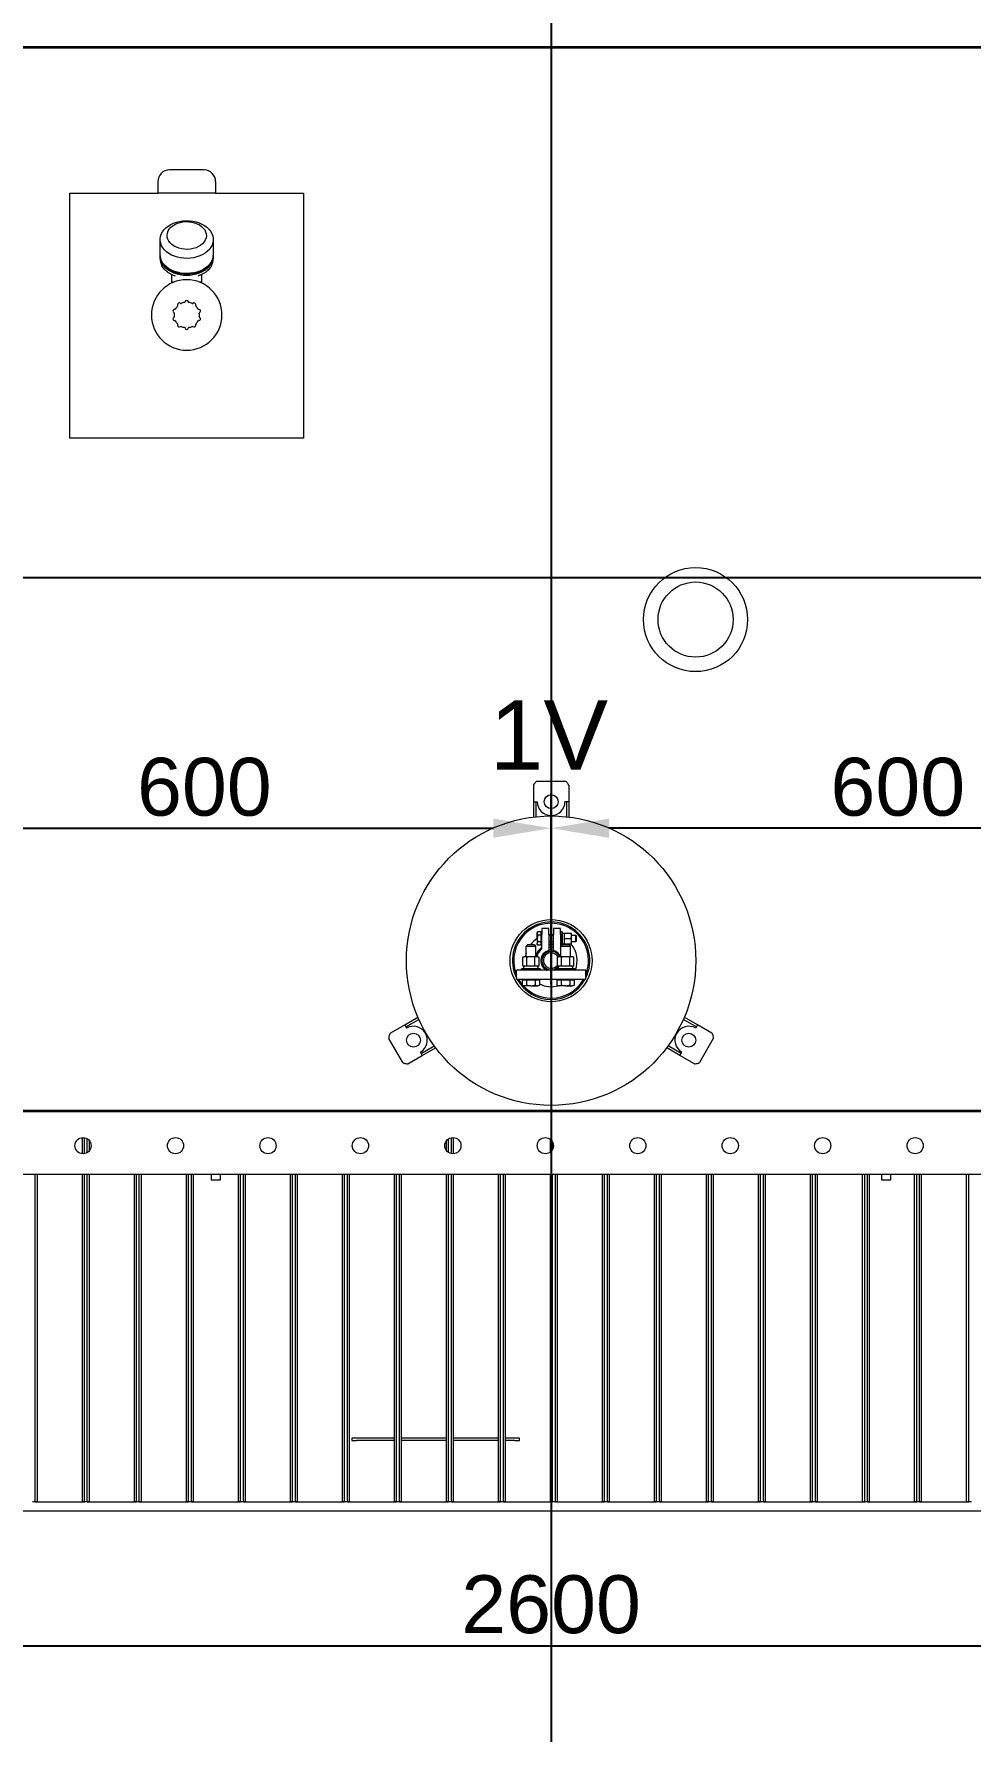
# Model space of a CAD drawing. Header units: millimetres. Extents: x 30710 to 48779, y -19256 to -8564.
# Drawn here: x 36023 to 36833, y -14908 to -13440 of the extents above; entities that cross this region are included whole.
import ezdxf
from ezdxf.enums import TextEntityAlignment as Align

# ---------------------------------------------------------------- set-up
doc = ezdxf.new("R2010")
doc.units = ezdxf.units.MM
doc.header["$LTSCALE"] = 10
doc.header["$PDSIZE"] = -5
doc.linetypes.add('ACAD_ISO04W100', pattern=[30, 24, -3, 0, -3])
doc.layers.get('0').update_dxf_attribs({"color": 1, "linetype": 'ACAD_ISO04W100', "lineweight": 25})
doc.layers.get('Defpoints').update_dxf_attribs({"lineweight": 25})
for name, color, linetype, lineweight in [('2', 3, 'Continuous', 25), ('粗实线', 4, 'Continuous', 18), ('细实线', 3, 'Continuous', 35)]:
    doc.layers.add(name, color=color, linetype=linetype, lineweight=lineweight)
doc.styles.get("Standard").update_dxf_attribs({"font": ''})
doc.styles.get('Standard').set_extended_font_data('arial')
doc.dimstyles.new('2', dxfattribs={"dimscale": 20, "dimtxt": 2.5, "dimasz": 2.5, "dimexe": 1.5, "dimexo": 0, "dimgap": 0.5, "dimtad": 1, "dimtoh": 1, "dimtxsty": 'Standard', "dimcen": -2.5, "dimdle": 5, "dimclrd": 3, "dimclre": 3, "dimclrt": 3, "dimazin": 2, "dimtfac": 1, "dimtmove": 0, "dimatfit": 2, "dimfxl": 0, "dimtolj": 1, "dimarcsym": 0})

# ---------------------------------------------------------------- blocks, each defined once
blk = doc.blocks.new('*X19')
at = {"layer": '2'}
for points in [[(35920.2, -14118.7), (35920.2, -14135.3), (35870.2, -14127)], [(36420.2, -14118.7), (36420.2, -14135.3), (36470.2, -14127)]]:
    blk.add_hatch(color=3, dxfattribs=at).paths.add_polyline_path(points, flags=0)
at = {"layer": '2', "color": 3, "lineweight": -2}
for p, q in [((35870.2, -14261.8), (35870.2, -14097)), ((36470.2, -14261.8), (36470.2, -14097)), ((35920.2, -14127), (36420.2, -14127))]:
    blk.add_line(p, q, dxfattribs=at)
at = {"layer": '2', "color": 3, "insert": (36170.2, -14091.5), "char_height": 50, "width": 221.037, "attachment_point": 5}
blk.add_mtext('600', dxfattribs=at)
blk = doc.blocks.new('*X20')
at = {"layer": '2'}
for points in [[(36520.2, -14118.7), (36520.2, -14135.3), (36470.2, -14127)], [(37020.2, -14118.7), (37020.2, -14135.3), (37070.2, -14127)]]:
    blk.add_hatch(color=3, dxfattribs=at).paths.add_polyline_path(points, flags=0)
at = {"layer": '2', "color": 3, "lineweight": -2}
for p, q in [((36470.2, -14261.8), (36470.2, -14097)), ((37070.2, -14261.8), (37070.2, -14097)), ((37020.2, -14127), (36520.2, -14127))]:
    blk.add_line(p, q, dxfattribs=at)
at = {"layer": '2', "color": 3, "insert": (36770.2, -14091.5), "char_height": 50, "width": 221.037, "attachment_point": 5}
blk.add_mtext('600', dxfattribs=at)
blk = doc.blocks.new('*X22')
at = {"layer": '2', "linetype": 'Continuous'}
for points in [[(35174.2, -14834), (35224.2, -14825.7), (35224.2, -14842.4)], [(37766.2, -14834), (37716.2, -14825.7), (37716.2, -14842.4)]]:
    blk.add_hatch(color=3, dxfattribs=at).paths.add_polyline_path(points, flags=0)
at = {"layer": '2', "color": 3, "linetype": 'Continuous'}
for p, q in [((35174.2, -14297.7), (35174.2, -14864)), ((37766.2, -14313.6), (37766.2, -14864)), ((35174.2, -14834), (37766.2, -14834))]:
    blk.add_line(p, q, dxfattribs=at)
at = {"layer": '2', "color": 3, "insert": (36470.2, -14798.5), "char_height": 50, "width": 299.924, "attachment_point": 5}
blk.add_mtext('2600', dxfattribs=at)

msp = doc.modelspace()

# ---------------------------------------------------------------- linework, layer by layer
for p, q in [((36470.22, -13157.96), (36470.22, -14665.16)), ((35099.22, -13910.16), (37841.22, -13910.16))]:
    msp.add_line(p, q)
at = {"layer": 'Defpoints'}
for p, q in [((36470.22, -8564.163), (36470.22, -19256.163)), ((30710.22, -13910.16), (45830.22, -13910.16))]:
    msp.add_line(p, q, dxfattribs=at)
at = {"layer": '粗实线'}
for p, q in [((36169.924, -13557.712), (36139.924, -13557.712)), ((36129.924, -13567.712), (36129.924, -13577.712)), ((36179.924, -13567.712), (36179.924, -13577.712)), ((36053.924, -13577.712), (36129.924, -13577.712)), ((36053.924, -13789.712), (36053.924, -13577.712)), ((36179.924, -13577.712), (36129.924, -13577.712)), ((36179.924, -13577.712), (36255.924, -13577.712)), ((36255.924, -13577.712), (36255.924, -13789.712)), ((36131.924, -13630.996), (36131.924, -13617.914)), ((36177.924, -13617.914), (36177.924, -13630.996)), ((36131.924, -13634.479), (36131.924, -13632.41)), ((36177.924, -13632.41), (36177.924, -13634.479)), ((36141.924, -13654.607), (36141.924, -13648.145)), ((36145.112, -13649.431), (36144.302, -13649.166)), ((36165.836, -13649.033), (36164.724, -13649.446)), ((36167.924, -13654.607), (36167.924, -13648.115)), ((36142.424, -13655.107), (36141.924, -13654.607)), ((36144.061, -13654.607), (36141.924, -13654.607)), ((36142.424, -13655.107), (36142.831, -13655.107)), ((36167.924, -13654.607), (36165.787, -13654.607)), ((36167.017, -13655.107), (36167.424, -13655.107)), ((36167.424, -13655.107), (36167.924, -13654.607)), ((36255.924, -13789.712), (36053.924, -13789.712)), ((36455.02, -14089.633), (36455.02, -14104.06)), ((36458.22, -14086.433), (36482.22, -14086.433)), ((36485.42, -14089.633), (36485.42, -14104.06)), ((36455.02, -14104.06), (36458.22, -14104.06)), ((36455.02, -14104.06), (36455.02, -14117.318)), ((36457.02, -14104.06), (36457.02, -14117.09)), ((36485.42, -14104.06), (36482.22, -14104.06)), ((36483.42, -14104.06), (36483.42, -14117.09)), ((36485.42, -14104.06), (36485.42, -14117.318)), ((36458.22, -14217.363), (36458.666, -14216.589)), ((36458.666, -14216.589), (36458.22, -14218.032)), ((36458.22, -14218.032), (36458.22, -14217.363)), ((36458.22, -14222.363), (36458.22, -14218.032)), ((36458.22, -14222.363), (36458.22, -14226.693)), ((36461.72, -14216.589), (36458.666, -14216.589)), ((36461.72, -14219.476), (36458.666, -14219.476)), ((36461.72, -14218.032), (36461.72, -14216.589)), ((36461.72, -14217.363), (36462.22, -14217.363)), ((36461.72, -14219.476), (36461.72, -14218.032)), ((36461.72, -14222.363), (36461.72, -14219.476)), ((36461.72, -14225.249), (36461.72, -14222.363)), ((36468.22, -14213.863), (36462.22, -14213.863)), ((36462.22, -14213.863), (36462.22, -14218.863)), ((36462.22, -14231.313), (36462.22, -14218.863)), ((36468.22, -14218.863), (36468.22, -14213.863)), ((36468.22, -14218.863), (36468.22, -14232.785)), ((36470.22, -14219.06), (36468.22, -14219.149)), ((36468.22, -14219.363), (36472.22, -14219.363)), ((36472.22, -14219.149), (36470.22, -14219.06)), ((36478.22, -14213.863), (36472.22, -14213.863)), ((36472.22, -14213.863), (36472.22, -14218.863)), ((36472.22, -14232.785), (36472.22, -14218.863)), ((36478.22, -14218.863), (36478.22, -14213.863)), ((36478.22, -14216.363), (36479.42, -14216.363)), ((36478.22, -14218.863), (36478.22, -14231.313)), ((36479.42, -14216.363), (36479.82, -14216.763)), ((36479.42, -14216.363), (36479.42, -14228.219)), ((36479.82, -14216.763), (36479.82, -14227.919)), ((36479.82, -14217.722), (36481.42, -14217.722)), ((36481.615, -14217.647), (36481.42, -14220.005)), ((36481.42, -14217.647), (36481.615, -14217.647)), ((36481.42, -14217.647), (36481.42, -14220.005)), ((36481.42, -14220.005), (36481.615, -14222.363)), ((36481.42, -14220.005), (36481.42, -14224.72)), ((36481.615, -14222.363), (36481.42, -14224.72)), ((36481.615, -14217.647), (36487.624, -14217.647)), ((36481.615, -14222.363), (36487.624, -14222.363)), ((36487.82, -14220.005), (36487.624, -14217.647)), ((36487.624, -14217.647), (36487.82, -14217.647)), ((36487.624, -14222.363), (36487.82, -14220.005)), ((36487.82, -14224.72), (36487.624, -14222.363)), ((36487.82, -14220.005), (36487.82, -14217.647)), ((36487.82, -14219.363), (36491.42, -14219.363)), ((36487.82, -14224.72), (36487.82, -14220.005)), ((36491.42, -14219.363), (36492.22, -14220.163)), ((36491.42, -14219.363), (36491.42, -14222.363)), ((36491.42, -14222.363), (36491.42, -14225.363)), ((36492.22, -14222.363), (36492.22, -14220.163)), ((36492.22, -14224.563), (36492.22, -14222.363)), ((36448.72, -14228.919), (36449.72, -14227.919)), ((36448.72, -14238.319), (36448.72, -14228.919)), ((36448.72, -14228.919), (36452.72, -14228.919)), ((36452.72, -14227.919), (36449.72, -14227.919)), ((36455.72, -14227.919), (36452.72, -14227.919)), ((36452.72, -14228.919), (36456.72, -14228.919)), ((36455.72, -14227.919), (36456.72, -14228.919)), ((36456.72, -14228.919), (36456.72, -14238.319)), ((36458.666, -14225.249), (36458.22, -14226.693)), ((36458.22, -14227.363), (36458.22, -14226.693)), ((36458.666, -14228.136), (36458.22, -14227.363)), ((36461.72, -14225.249), (36458.666, -14225.249)), ((36461.72, -14228.136), (36458.666, -14228.136)), ((36461.72, -14226.693), (36461.72, -14225.249)), ((36461.72, -14228.136), (36461.72, -14226.693)), ((36462.22, -14227.363), (36461.72, -14227.363)), ((36472.22, -14225.363), (36468.22, -14225.363)), ((36470.22, -14227.56), (36468.22, -14227.703)), ((36470.22, -14227.935), (36468.22, -14228.082)), ((36468.22, -14229.977), (36472.22, -14229.977)), ((36472.22, -14227.703), (36470.22, -14227.56)), ((36472.22, -14228.082), (36470.22, -14227.935)), ((36479.276, -14228.363), (36478.22, -14228.363)), ((36478.22, -14231.313), (36478.72, -14231.724)), ((36478.72, -14228.919), (36479.72, -14227.919)), ((36478.72, -14238.319), (36478.72, -14228.919)), ((36478.72, -14228.919), (36482.72, -14228.919)), ((36482.72, -14227.919), (36479.72, -14227.919)), ((36479.82, -14226.986), (36481.42, -14226.986)), ((36481.42, -14224.72), (36481.615, -14227.078)), ((36481.42, -14224.72), (36481.42, -14227.078)), ((36481.615, -14227.078), (36481.42, -14227.078)), ((36481.615, -14227.078), (36487.624, -14227.078)), ((36485.72, -14227.919), (36482.72, -14227.919)), ((36482.72, -14228.919), (36486.72, -14228.919)), ((36485.72, -14227.919), (36486.72, -14228.919)), ((36486.72, -14228.919), (36486.72, -14238.319)), ((36487.624, -14227.078), (36487.82, -14224.72)), ((36487.82, -14227.078), (36487.624, -14227.078)), ((36487.82, -14227.078), (36487.82, -14224.72)), ((36491.42, -14225.363), (36487.82, -14225.363)), ((36492.22, -14224.563), (36491.42, -14225.363)), ((36500.22, -14249.919), (36440.22, -14249.919)), ((36440.22, -14257.919), (36440.22, -14249.919)), ((36444.72, -14248.719), (36445.12, -14248.319)), ((36444.72, -14249.919), (36444.72, -14248.719)), ((36444.72, -14248.719), (36460.72, -14248.719)), ((36445.12, -14248.319), (36460.32, -14248.319)), ((36445.62, -14238.574), (36446.571, -14238.319)), ((36447.395, -14238.319), (36445.62, -14238.574)), ((36445.62, -14245.964), (36445.62, -14238.574)), ((36446.571, -14246.219), (36445.62, -14245.964)), ((36445.62, -14245.964), (36447.395, -14246.219)), ((36447.395, -14238.319), (36446.571, -14238.319)), ((36447.395, -14246.219), (36446.571, -14246.219)), ((36446.581, -14248.319), (36446.581, -14246.219)), ((36449.17, -14238.574), (36447.395, -14238.319)), ((36452.72, -14238.319), (36447.395, -14238.319)), ((36447.395, -14246.219), (36449.17, -14245.964)), ((36452.72, -14246.219), (36447.395, -14246.219)), ((36449.17, -14245.964), (36449.17, -14238.574)), ((36456.27, -14238.574), (36452.72, -14238.319)), ((36458.045, -14238.319), (36452.72, -14238.319)), ((36452.72, -14246.219), (36456.27, -14245.964)), ((36458.045, -14246.219), (36452.72, -14246.219)), ((36458.045, -14238.319), (36456.27, -14238.574)), ((36456.27, -14245.964), (36456.27, -14238.574)), ((36456.27, -14245.964), (36458.045, -14246.219)), ((36459.82, -14238.574), (36458.045, -14238.319)), ((36458.868, -14238.319), (36458.045, -14238.319)), ((36458.045, -14246.219), (36459.82, -14245.964)), ((36458.868, -14246.219), (36458.045, -14246.219)), ((36458.858, -14246.219), (36458.858, -14248.319)), ((36459.115, -14248.319), (36458.858, -14247.877)), ((36458.868, -14238.319), (36459.82, -14238.574)), ((36459.82, -14245.964), (36458.868, -14246.219)), ((36459.82, -14245.964), (36459.82, -14238.574)), ((36460.32, -14248.319), (36460.72, -14248.719)), ((36460.72, -14248.719), (36460.72, -14249.919)), ((36474.72, -14248.719), (36475.12, -14248.319)), ((36474.72, -14249.919), (36474.72, -14248.719)), ((36474.72, -14248.719), (36490.72, -14248.719)), ((36475.12, -14248.319), (36490.32, -14248.319)), ((36475.62, -14238.574), (36476.571, -14238.319)), ((36477.395, -14238.319), (36475.62, -14238.574)), ((36475.62, -14245.964), (36475.62, -14238.574)), ((36476.571, -14246.219), (36475.62, -14245.964)), ((36475.62, -14245.964), (36477.395, -14246.219)), ((36476.162, -14248.319), (36476.581, -14247.926)), ((36477.395, -14238.319), (36476.571, -14238.319)), ((36477.395, -14246.219), (36476.571, -14246.219)), ((36476.581, -14248.319), (36476.581, -14246.219)), ((36479.17, -14238.574), (36477.395, -14238.319)), ((36482.72, -14238.319), (36477.395, -14238.319)), ((36477.395, -14246.219), (36479.17, -14245.964)), ((36482.72, -14246.219), (36477.395, -14246.219)), ((36479.17, -14245.964), (36479.17, -14238.574)), ((36486.27, -14238.574), (36482.72, -14238.319)), ((36488.045, -14238.319), (36482.72, -14238.319)), ((36482.72, -14246.219), (36486.27, -14245.964)), ((36488.045, -14246.219), (36482.72, -14246.219)), ((36488.045, -14238.319), (36486.27, -14238.574)), ((36486.27, -14245.964), (36486.27, -14238.574)), ((36486.27, -14245.964), (36488.045, -14246.219)), ((36489.82, -14238.574), (36488.045, -14238.319)), ((36488.868, -14238.319), (36488.045, -14238.319)), ((36488.045, -14246.219), (36489.82, -14245.964)), ((36488.868, -14246.219), (36488.045, -14246.219)), ((36488.858, -14246.219), (36488.858, -14248.319)), ((36488.868, -14238.319), (36489.82, -14238.574)), ((36489.82, -14245.964), (36488.868, -14246.219)), ((36489.82, -14245.964), (36489.82, -14238.574)), ((36490.32, -14248.319), (36490.72, -14248.719)), ((36490.72, -14248.719), (36490.72, -14249.919)), ((36500.22, -14257.919), (36500.22, -14249.919)), ((36500.22, -14257.919), (36440.22, -14257.919)), ((36447.09, -14258.519), (36445.214, -14258.519)), ((36445.214, -14258.519), (36445.214, -14262.639)), ((36446.22, -14263.219), (36445.214, -14262.639)), ((36445.214, -14262.639), (36447.09, -14263.219)), ((36446.22, -14258.519), (36446.22, -14257.919)), ((36447.09, -14263.219), (36446.22, -14263.219)), ((36448.967, -14258.519), (36447.09, -14258.519)), ((36452.72, -14263.219), (36447.09, -14263.219)), ((36448.967, -14258.519), (36448.967, -14262.639)), ((36452.72, -14258.519), (36448.967, -14258.519)), ((36456.472, -14258.519), (36452.72, -14258.519)), ((36452.72, -14263.219), (36458.349, -14263.219)), ((36456.472, -14258.519), (36456.472, -14262.639)), ((36458.349, -14258.519), (36456.472, -14258.519)), ((36456.472, -14262.639), (36458.349, -14263.219)), ((36460.225, -14258.519), (36458.349, -14258.519)), ((36459.22, -14263.219), (36458.349, -14263.219)), ((36459.22, -14257.919), (36459.22, -14258.519)), ((36460.225, -14262.639), (36459.22, -14263.219)), ((36460.225, -14258.519), (36460.225, -14262.639)), ((36477.09, -14258.519), (36475.214, -14258.519)), ((36475.214, -14258.519), (36475.214, -14262.639)), ((36476.22, -14263.219), (36475.214, -14262.639)), ((36475.214, -14262.639), (36477.09, -14263.219)), ((36476.22, -14258.519), (36476.22, -14257.919)), ((36477.09, -14263.219), (36476.22, -14263.219)), ((36478.967, -14258.519), (36477.09, -14258.519)), ((36482.72, -14263.219), (36477.09, -14263.219)), ((36482.72, -14258.519), (36478.967, -14258.519)), ((36478.967, -14258.519), (36478.967, -14262.639)), ((36486.472, -14258.519), (36482.72, -14258.519)), ((36482.72, -14263.219), (36488.349, -14263.219)), ((36486.472, -14258.519), (36486.472, -14262.639)), ((36488.349, -14258.519), (36486.472, -14258.519)), ((36486.472, -14262.639), (36488.349, -14263.219)), ((36490.225, -14258.519), (36488.349, -14258.519)), ((36489.22, -14263.219), (36488.349, -14263.219)), ((36489.22, -14257.919), (36489.22, -14258.519)), ((36490.225, -14262.639), (36489.22, -14263.219)), ((36490.225, -14258.519), (36490.225, -14262.639)), ((36343.541, -14297.146), (36355.023, -14290.517)), ((36344.541, -14298.878), (36355.826, -14292.363)), ((36595.898, -14298.878), (36584.613, -14292.363)), ((36596.898, -14297.146), (36585.416, -14290.517)), ((36341.876, -14329.515), (36329.876, -14308.731)), ((36331.047, -14304.36), (36343.541, -14297.146)), ((36343.541, -14297.146), (36345.141, -14299.917)), ((36596.898, -14297.146), (36595.298, -14299.917)), ((36609.392, -14304.36), (36596.898, -14297.146)), ((36610.563, -14308.731), (36598.563, -14329.515)), ((36346.247, -14330.687), (36358.741, -14323.473)), ((36358.741, -14323.473), (36357.141, -14320.702)), ((36357.741, -14321.741), (36369.026, -14315.226)), ((36358.741, -14323.473), (36370.223, -14316.844)), ((36581.698, -14323.473), (36570.216, -14316.844)), ((36582.698, -14321.741), (36571.413, -14315.226)), ((36581.698, -14323.473), (36583.298, -14320.702)), ((36594.192, -14330.687), (36581.698, -14323.473)), ((36064.72, -14408.542), (36064.72, -14394.578)), ((36066.52, -14408.438), (36066.52, -14394.681)), ((36068.92, -14407.502), (36068.92, -14395.617)), ((36070.72, -14405.89), (36070.72, -14397.23)), ((36379.72, -14405.89), (36379.72, -14397.23)), ((36381.52, -14407.502), (36381.52, -14395.617)), ((36383.92, -14408.438), (36383.92, -14394.681)), ((36385.72, -14408.542), (36385.72, -14394.578)), ((36469.72, -14406.922), (36469.72, -14396.198)), ((36471.52, -14404.611), (36471.52, -14398.508)), ((37475.22, -14426.56), (35465.22, -14426.56)), ((36023.92, -14709.56), (36023.92, -14426.56)), ((36025.72, -14709.56), (36025.72, -14426.56)), ((36064.72, -14709.56), (36064.72, -14426.56)), ((36066.52, -14709.56), (36066.52, -14426.56)), ((36068.92, -14709.56), (36068.92, -14426.56)), ((36070.72, -14709.56), (36070.72, -14426.56)), ((36109.72, -14709.56), (36109.72, -14426.56)), ((36111.52, -14709.56), (36111.52, -14426.56)), ((36113.92, -14709.56), (36113.92, -14426.56)), ((36115.72, -14709.56), (36115.72, -14426.56)), ((36154.72, -14709.56), (36154.72, -14426.56)), ((36156.52, -14709.56), (36156.52, -14426.56)), ((36158.92, -14709.56), (36158.92, -14426.56)), ((36160.72, -14709.56), (36160.72, -14426.56)), ((36176.22, -14426.56), (36176.22, -14431.06)), ((36184.22, -14431.06), (36184.22, -14426.56)), ((36199.72, -14709.56), (36199.72, -14426.56)), ((36201.52, -14709.56), (36201.52, -14426.56)), ((36203.92, -14709.56), (36203.92, -14426.56)), ((36205.72, -14709.56), (36205.72, -14426.56)), ((36244.72, -14709.56), (36244.72, -14426.56)), ((36246.52, -14709.56), (36246.52, -14426.56)), ((36248.92, -14709.56), (36248.92, -14426.56)), ((36250.72, -14709.56), (36250.72, -14426.56)), ((36289.72, -14709.56), (36289.72, -14426.56)), ((36291.52, -14709.56), (36291.52, -14426.56)), ((36293.92, -14709.56), (36293.92, -14426.56)), ((36295.72, -14709.56), (36295.72, -14426.56)), ((36334.72, -14709.56), (36334.72, -14426.56)), ((36336.52, -14709.56), (36336.52, -14426.56)), ((36338.92, -14709.56), (36338.92, -14426.56)), ((36340.72, -14709.56), (36340.72, -14426.56)), ((36379.72, -14709.56), (36379.72, -14426.56)), ((36381.52, -14709.56), (36381.52, -14426.56)), ((36383.92, -14709.56), (36383.92, -14426.56)), ((36385.72, -14709.56), (36385.72, -14426.56)), ((36424.72, -14709.56), (36424.72, -14426.56)), ((36426.52, -14709.56), (36426.52, -14426.56)), ((36428.92, -14709.56), (36428.92, -14426.56)), ((36430.72, -14709.56), (36430.72, -14426.56)), ((36469.72, -14709.56), (36469.72, -14426.56)), ((36471.52, -14709.56), (36471.52, -14426.56)), ((36473.92, -14709.56), (36473.92, -14426.56)), ((36475.72, -14709.56), (36475.72, -14426.56)), ((36514.72, -14709.56), (36514.72, -14426.56)), ((36516.52, -14709.56), (36516.52, -14426.56)), ((36518.92, -14709.56), (36518.92, -14426.56)), ((36520.72, -14709.56), (36520.72, -14426.56)), ((36559.72, -14709.56), (36559.72, -14426.56)), ((36561.52, -14709.56), (36561.52, -14426.56)), ((36563.92, -14709.56), (36563.92, -14426.56)), ((36565.72, -14709.56), (36565.72, -14426.56)), ((36604.72, -14709.56), (36604.72, -14426.56)), ((36606.52, -14709.56), (36606.52, -14426.56)), ((36608.92, -14709.56), (36608.92, -14426.56)), ((36610.72, -14709.56), (36610.72, -14426.56)), ((36649.72, -14709.56), (36649.72, -14426.56)), ((36651.52, -14709.56), (36651.52, -14426.56)), ((36653.92, -14709.56), (36653.92, -14426.56)), ((36655.72, -14709.56), (36655.72, -14426.56)), ((36694.72, -14709.56), (36694.72, -14426.56)), ((36696.52, -14709.56), (36696.52, -14426.56)), ((36698.92, -14709.56), (36698.92, -14426.56)), ((36700.72, -14709.56), (36700.72, -14426.56)), ((36739.72, -14709.56), (36739.72, -14426.56)), ((36741.52, -14709.56), (36741.52, -14426.56)), ((36743.92, -14709.56), (36743.92, -14426.56)), ((36745.72, -14709.56), (36745.72, -14426.56)), ((36756.22, -14426.56), (36756.22, -14431.06)), ((36764.22, -14431.06), (36764.22, -14426.56)), ((36784.72, -14709.56), (36784.72, -14426.56)), ((36786.52, -14709.56), (36786.52, -14426.56)), ((36788.92, -14709.56), (36788.92, -14426.56)), ((36790.72, -14709.56), (36790.72, -14426.56)), ((36829.72, -14709.56), (36829.72, -14426.56)), ((36831.52, -14709.56), (36831.52, -14426.56)), ((36176.22, -14431.06), (36184.22, -14431.06)), ((36756.22, -14431.06), (36764.22, -14431.06)), ((36301.72, -14654.56), (36297.72, -14654.56)), ((36297.72, -14654.56), (36297.72, -14656.56)), ((36297.72, -14656.56), (36301.72, -14656.56)), ((36334.72, -14654.56), (36301.72, -14654.56)), ((36334.72, -14656.56), (36301.72, -14656.56)), ((36379.72, -14654.56), (36340.72, -14654.56)), ((36379.72, -14656.56), (36340.72, -14656.56)), ((36424.72, -14654.56), (36385.72, -14654.56)), ((36424.72, -14656.56), (36385.72, -14656.56)), ((36438.72, -14654.56), (36430.72, -14654.56)), ((36438.72, -14656.56), (36430.72, -14656.56)), ((36442.72, -14654.56), (36438.72, -14654.56)), ((36438.72, -14656.56), (36442.72, -14656.56)), ((36442.72, -14656.56), (36442.72, -14654.56)), ((37372.72, -14717.56), (35567.72, -14717.56)), ((36023.92, -14709.56), (36021.52, -14709.56)), ((36023.92, -14709.56), (36066.52, -14709.56)), ((36025.72, -14709.56), (36023.92, -14709.56)), ((36025.72, -14709.56), (36064.72, -14709.56)), ((36066.52, -14709.56), (36064.72, -14709.56)), ((36068.92, -14709.56), (36066.52, -14709.56)), ((36068.92, -14709.56), (36111.52, -14709.56)), ((36070.72, -14709.56), (36068.92, -14709.56)), ((36070.72, -14709.56), (36109.72, -14709.56)), ((36111.52, -14709.56), (36109.72, -14709.56)), ((36113.92, -14709.56), (36111.52, -14709.56)), ((36113.92, -14709.56), (36156.52, -14709.56)), ((36115.72, -14709.56), (36113.92, -14709.56)), ((36115.72, -14709.56), (36154.72, -14709.56)), ((36156.52, -14709.56), (36154.72, -14709.56)), ((36158.92, -14709.56), (36156.52, -14709.56)), ((36158.92, -14709.56), (36201.52, -14709.56)), ((36160.72, -14709.56), (36158.92, -14709.56)), ((36160.72, -14709.56), (36199.72, -14709.56)), ((36201.52, -14709.56), (36199.72, -14709.56)), ((36203.92, -14709.56), (36201.52, -14709.56)), ((36203.92, -14709.56), (36246.52, -14709.56)), ((36205.72, -14709.56), (36203.92, -14709.56)), ((36205.72, -14709.56), (36244.72, -14709.56)), ((36246.52, -14709.56), (36244.72, -14709.56)), ((36248.92, -14709.56), (36246.52, -14709.56)), ((36248.92, -14709.56), (36291.52, -14709.56)), ((36250.72, -14709.56), (36248.92, -14709.56)), ((36250.72, -14709.56), (36289.72, -14709.56)), ((36291.52, -14709.56), (36289.72, -14709.56)), ((36293.92, -14709.56), (36291.52, -14709.56)), ((36293.92, -14709.56), (36336.52, -14709.56)), ((36295.72, -14709.56), (36293.92, -14709.56)), ((36295.72, -14709.56), (36334.72, -14709.56)), ((36336.52, -14709.56), (36334.72, -14709.56)), ((36338.92, -14709.56), (36336.52, -14709.56)), ((36338.92, -14709.56), (36381.52, -14709.56)), ((36340.72, -14709.56), (36338.92, -14709.56)), ((36340.72, -14709.56), (36379.72, -14709.56)), ((36381.52, -14709.56), (36379.72, -14709.56)), ((36383.92, -14709.56), (36381.52, -14709.56)), ((36383.92, -14709.56), (36426.52, -14709.56)), ((36385.72, -14709.56), (36383.92, -14709.56)), ((36385.72, -14709.56), (36424.72, -14709.56)), ((36426.52, -14709.56), (36424.72, -14709.56)), ((36428.92, -14709.56), (36426.52, -14709.56)), ((36428.92, -14709.56), (36471.52, -14709.56)), ((36430.72, -14709.56), (36428.92, -14709.56)), ((36430.72, -14709.56), (36469.72, -14709.56)), ((36471.52, -14709.56), (36469.72, -14709.56)), ((36473.92, -14709.56), (36471.52, -14709.56)), ((36473.92, -14709.56), (36516.52, -14709.56)), ((36475.72, -14709.56), (36473.92, -14709.56)), ((36475.72, -14709.56), (36514.72, -14709.56)), ((36516.52, -14709.56), (36514.72, -14709.56)), ((36518.92, -14709.56), (36516.52, -14709.56)), ((36518.92, -14709.56), (36561.52, -14709.56)), ((36520.72, -14709.56), (36518.92, -14709.56)), ((36520.72, -14709.56), (36559.72, -14709.56)), ((36561.52, -14709.56), (36559.72, -14709.56)), ((36563.92, -14709.56), (36561.52, -14709.56)), ((36563.92, -14709.56), (36606.52, -14709.56)), ((36565.72, -14709.56), (36563.92, -14709.56)), ((36565.72, -14709.56), (36604.72, -14709.56)), ((36606.52, -14709.56), (36604.72, -14709.56)), ((36608.92, -14709.56), (36606.52, -14709.56)), ((36608.92, -14709.56), (36651.52, -14709.56)), ((36610.72, -14709.56), (36608.92, -14709.56)), ((36610.72, -14709.56), (36649.72, -14709.56)), ((36651.52, -14709.56), (36649.72, -14709.56)), ((36653.92, -14709.56), (36651.52, -14709.56)), ((36653.92, -14709.56), (36696.52, -14709.56)), ((36655.72, -14709.56), (36653.92, -14709.56)), ((36655.72, -14709.56), (36694.72, -14709.56)), ((36696.52, -14709.56), (36694.72, -14709.56)), ((36698.92, -14709.56), (36696.52, -14709.56)), ((36698.92, -14709.56), (36741.52, -14709.56)), ((36700.72, -14709.56), (36698.92, -14709.56)), ((36700.72, -14709.56), (36739.72, -14709.56)), ((36741.52, -14709.56), (36739.72, -14709.56)), ((36743.92, -14709.56), (36741.52, -14709.56)), ((36743.92, -14709.56), (36786.52, -14709.56)), ((36745.72, -14709.56), (36743.92, -14709.56)), ((36745.72, -14709.56), (36784.72, -14709.56)), ((36786.52, -14709.56), (36784.72, -14709.56)), ((36788.92, -14709.56), (36786.52, -14709.56)), ((36788.92, -14709.56), (36831.52, -14709.56)), ((36790.72, -14709.56), (36788.92, -14709.56)), ((36790.72, -14709.56), (36829.72, -14709.56)), ((36831.52, -14709.56), (36829.72, -14709.56)), ((36833.92, -14709.56), (36831.52, -14709.56))]:
    msp.add_line(p, q, dxfattribs=at)
for points in [[(36152.498, -13634.087), (36149.65, -13633.745), (36146.886, -13633.152), (36144.249, -13632.32), (36141.779, -13631.26), (36139.518, -13629.99), (36137.499, -13628.529), (36135.755, -13626.902), (36134.313, -13625.132), (36133.196, -13623.248), (36132.422, -13621.281), (36132.003, -13619.26), (36131.945, -13617.218), (36132.25, -13615.187), (36132.912, -13613.199), (36133.921, -13611.285), (36135.262, -13609.476), (36136.913, -13607.8), (36138.847, -13606.284), (36141.036, -13604.951), (36143.443, -13603.822), (36146.031, -13602.916), (36148.76, -13602.246), (36151.586, -13601.823), (36154.464, -13601.654), (36157.35, -13601.742)], [(36153.131, -13626.333), (36150.631, -13626.01), (36148.228, -13625.428), (36145.973, -13624.599), (36143.919, -13623.541), (36142.111, -13622.279), (36140.589, -13620.841), (36139.387, -13619.258), (36138.532, -13617.566), (36138.044, -13615.803), (36137.932, -13614.008), (36138.2, -13612.221), (36138.842, -13610.483), (36139.842, -13608.831), (36141.18, -13607.304), (36142.825, -13605.934), (36144.74, -13604.754), (36146.882, -13603.788), (36149.205, -13603.059), (36151.655, -13602.582), (36154.177, -13602.37), (36156.717, -13602.425)], [(36157.35, -13601.742), (36160.197, -13602.084), (36162.962, -13602.676), (36165.599, -13603.509), (36168.068, -13604.569), (36170.33, -13605.839), (36172.349, -13607.299), (36174.093, -13608.927), (36175.535, -13610.697), (36176.652, -13612.581), (36177.426, -13614.548), (36177.845, -13616.569), (36177.903, -13618.611), (36177.598, -13620.642), (36176.936, -13622.63), (36175.927, -13624.544), (36174.586, -13626.353), (36172.935, -13628.029), (36171, -13629.545), (36168.812, -13630.878), (36166.405, -13632.007), (36163.817, -13632.913), (36161.088, -13633.583), (36158.262, -13634.006), (36155.384, -13634.175), (36152.498, -13634.087)], [(36156.717, -13602.425), (36159.217, -13602.748), (36161.62, -13603.33), (36163.874, -13604.159), (36165.929, -13605.216), (36167.737, -13606.479), (36169.259, -13607.917), (36170.461, -13609.5), (36171.316, -13611.192), (36171.804, -13612.955), (36171.916, -13614.75), (36171.648, -13616.537), (36171.006, -13618.275), (36170.005, -13619.926), (36168.668, -13621.454), (36167.023, -13622.823), (36165.108, -13624.004), (36162.965, -13624.97), (36160.643, -13625.699), (36158.193, -13626.175), (36155.67, -13626.388), (36153.131, -13626.333)], [(36152.498, -13647.169), (36149.65, -13646.826), (36146.886, -13646.234), (36144.249, -13645.401), (36141.779, -13644.342), (36139.518, -13643.072), (36137.499, -13641.611), (36135.755, -13639.983), (36134.313, -13638.213), (36133.196, -13636.33), (36132.422, -13634.362), (36132.003, -13632.341), (36131.924, -13630.996)], [(36131.946, -13631.703), (36131.969, -13633.431), (36132.331, -13635.458), (36133.05, -13637.436), (36134.113, -13639.335), (36135.504, -13641.124), (36137.202, -13642.777), (36139.179, -13644.266), (36141.405, -13645.567), (36143.844, -13646.662), (36146.457, -13647.531), (36149.204, -13648.163), (36152.041, -13648.545), (36154.924, -13648.674)], [(36177.924, -13630.996), (36177.903, -13631.692), (36177.598, -13633.723), (36176.936, -13635.711), (36175.927, -13637.625), (36174.586, -13639.434), (36172.935, -13641.11), (36171, -13642.627), (36168.812, -13643.96), (36166.405, -13645.088), (36163.817, -13645.995), (36161.088, -13646.664), (36158.262, -13647.087), (36155.384, -13647.256), (36152.498, -13647.169)], [(36154.924, -13648.674), (36157.807, -13648.545), (36160.644, -13648.163), (36163.391, -13647.531), (36166.004, -13646.662), (36168.443, -13645.567), (36170.669, -13644.266), (36172.646, -13642.777), (36174.343, -13641.124), (36175.735, -13639.335), (36176.798, -13637.436), (36177.517, -13635.458), (36177.879, -13633.431), (36177.902, -13631.703)], [(36154.924, -13647.966), (36152.104, -13647.841), (36149.328, -13647.467), (36146.641, -13646.849), (36144.084, -13645.998), (36141.699, -13644.928), (36139.522, -13643.654), (36137.587, -13642.198), (36135.927, -13640.581), (36134.565, -13638.831), (36133.525, -13636.973), (36133.487, -13636.888)], [(36176.361, -13636.888), (36176.323, -13636.973), (36175.283, -13638.831), (36173.921, -13640.581), (36172.26, -13642.198), (36170.326, -13643.654), (36168.149, -13644.928), (36165.763, -13645.998), (36163.207, -13646.849), (36160.519, -13647.467), (36157.744, -13647.841), (36154.924, -13647.966)], [(36448.72, -14234.926), (36448.118, -14237.344), (36447.954, -14238.319)], [(36478.72, -14230.435), (36478.63, -14230.368), (36478.22, -14230.071)], [(36478.72, -14230.911), (36478.405, -14230.667), (36478.22, -14230.531)], [(36459.115, -14248.319), (36458.963, -14248.062), (36458.858, -14247.877)], [(36473.554, -14249.919), (36474.558, -14249.445), (36474.72, -14249.354)], [(36445.214, -14262.092), (36444.044, -14260.578), (36442.305, -14257.919)]]:
    msp.add_lwpolyline(points, dxfattribs=at)
for centre, radius in [((36595.22, -13946.56), 45), ((36595.22, -13946.56), 32.5), ((36470.22, -14104.06), 6), ((36470.22, -14241.56), 125.168), ((36470.22, -14241.56), 35.5), ((36351.141, -14310.31), 6), ((36589.298, -14310.31), 6), ((36065.22, -14401.56), 7), ((36145.22, -14401.56), 7), ((36225.22, -14401.56), 7), ((36305.22, -14401.56), 7), ((36385.22, -14401.56), 7), ((36465.22, -14401.56), 7), ((36545.22, -14401.56), 7), ((36625.22, -14401.56), 7), ((36705.22, -14401.56), 7), ((36785.22, -14401.56), 7)]:
    msp.add_circle(centre, radius, dxfattribs=at)
for centre, radius, start, end in [((36139.924, -13567.712), 10, 90, 180), ((36169.924, -13567.712), 10, 0, 90), ((36144.093, -13634.403), 12.17, 180.361081, 208.677513), ((36165.567, -13634.357), 12.357, 330.531372, 359.43134), ((36154.924, -13683.107), 30.5, 90, 270), ((36154.924, -13683.107), 30.5, 270, 90), ((36144.462, -13679.708), 1.5, 81.484032, 180), ((36144.462, -13679.708), 1.5, 180, 242.515968), ((36144.758, -13677.73), 0.5, 261.484032, 332.122867), ((36154.924, -13683.107), 11, 135.877133, 152.122867), ((36148.458, -13674.208), 1.5, 45.484032, 180), ((36148.458, -13674.208), 1.5, 180, 206.515968), ((36146.669, -13675.1), 0.5, 315.877133, 0), ((36146.669, -13675.1), 0.5, 0, 26.515968), ((36149.861, -13672.781), 0.5, 225.484032, 296.122867), ((36154.924, -13683.107), 11, 99.877133, 116.122867), ((36152.951, -13671.777), 0.5, 279.877133, 350.515968), ((36154.924, -13672.107), 1.5, 9.484032, 170.515968), ((36156.897, -13671.777), 0.5, 189.484032, 260.122867), ((36154.924, -13683.107), 11, 63.877133, 80.122867), ((36159.987, -13672.781), 0.5, 243.877133, 314.515968), ((36161.39, -13674.208), 1.5, 0, 134.515968), ((36163.179, -13675.1), 0.5, 153.484032, 180), ((36163.179, -13675.1), 0.5, 180, 224.122867), ((36161.39, -13674.208), 1.5, 333.484032, 0), ((36154.924, -13683.107), 11, 27.877133, 44.122867), ((36165.089, -13677.73), 0.5, 207.877133, 278.515968), ((36165.386, -13679.708), 1.5, 0, 98.515968), ((36165.386, -13679.708), 1.5, 297.484032, 360), ((36144.462, -13686.506), 1.5, 117.484032, 180), ((36144.462, -13686.506), 1.5, 180, 278.515968), ((36143.539, -13681.482), 0.5, 0, 62.515968), ((36143.539, -13684.732), 0.5, 297.484032, 360), ((36154.924, -13683.107), 11, 171.877133, 180), ((36154.924, -13683.107), 11, 180, 188.122867), ((36143.539, -13681.482), 0.5, 351.877133, 360), ((36143.539, -13684.732), 0.5, 0, 8.122867), ((36144.758, -13688.484), 0.5, 27.877133, 98.515968), ((36154.924, -13683.107), 11, 207.877133, 224.122867), ((36148.458, -13692.006), 1.5, 153.484032, 180), ((36148.458, -13692.006), 1.5, 180, 314.515968), ((36146.669, -13691.113), 0.5, 0, 44.122867), ((36146.669, -13691.113), 0.5, 333.484032, 360), ((36149.861, -13693.432), 0.5, 63.877133, 134.515968), ((36154.924, -13683.107), 11, 243.877133, 260.122867), ((36152.951, -13694.436), 0.5, 9.484032, 80.122867), ((36154.924, -13694.107), 1.5, 189.484032, 350.515968), ((36156.897, -13694.436), 0.5, 99.877133, 170.515968), ((36154.924, -13683.107), 11, 279.877133, 296.122867), ((36159.987, -13693.432), 0.5, 45.484032, 116.122867), ((36161.39, -13692.006), 1.5, 225.484032, 0), ((36163.179, -13691.113), 0.5, 135.877133, 180), ((36163.179, -13691.113), 0.5, 180, 206.515968), ((36161.39, -13692.006), 1.5, 0, 26.515968), ((36154.924, -13683.107), 11, 315.877133, 332.122867), ((36165.089, -13688.484), 0.5, 81.484032, 152.122867), ((36165.386, -13686.506), 1.5, 261.484032, 0), ((36166.309, -13681.482), 0.5, 117.484032, 180), ((36166.309, -13681.482), 0.5, 180, 188.122867), ((36166.309, -13684.732), 0.5, 171.877133, 180), ((36166.309, -13684.732), 0.5, 180, 242.515968), ((36154.924, -13683.107), 11, 0, 8.122867), ((36154.924, -13683.107), 11, 351.877133, 0), ((36165.386, -13686.506), 1.5, 0, 62.515968), ((36470.22, -14104.06), 12, 180, 0), ((36470.22, -14241.56), 33.5, 333.57561, 206.42439), ((36470.22, -14241.56), 32.355, 338.003358, 201.996642), ((36470.22, -14241.56), 22.5, 122.230953, 142.681298), ((36470.22, -14241.56), 14, 124.849905, 164.641114), ((36470.22, -14241.56), 13.625, 125.955445, 166.240865), ((36470.22, -14241.56), 13, 127.979872, 165.565361), ((36470.22, -14241.56), 9, 102.839588, 248.252297), ((36470.22, -14241.56), 8, 23.895673, 270), ((36470.22, -14241.56), 6.701, 27.81532, 270), ((36470.22, -14241.56), 9.031, 77.205165, 102.794835), ((36470.22, -14241.56), 9, 21.104156, 77.160412), ((36470.22, -14241.56), 22.5, 338.190007, 39.770126), ((36470.22, -14241.56), 6.701, 270, 323.692412), ((36470.22, -14241.56), 8, 270, 322.67509), ((36470.22, -14241.56), 33.5, 209.231591, 270), ((36470.22, -14241.56), 32.355, 221.919439, 270), ((36470.22, -14241.56), 22.5, 243.627986, 285.710768), ((36470.22, -14241.56), 32.355, 270, 329.627595), ((36470.22, -14241.56), 33.5, 270, 330.768409), ((36351.141, -14310.31), 12, 300, 120), ((36589.298, -14310.31), 12, 60, 240)]:
    msp.add_arc(centre, radius, start, end, dxfattribs=at)
for points, knots in [([(36144.302, -13649.166), (36144.257, -13649.151), (36143.389, -13648.87), (36141.831, -13648.131), (36139.677, -13646.948), (36137.751, -13645.566), (36136.048, -13644.034), (36134.643, -13642.355), (36133.787, -13641.152), (36133.492, -13640.495), (36133.477, -13640.462)], [0, 0, 0, 0, 0.12876507, 2.45528571, 4.78296344, 7.11094657, 9.43756365, 11.76035929, 14.07613797, 14.19630621, 14.19630621, 14.19630621, 14.19630621]), ([(36176.233, -13640.653), (36176.05, -13640.991), (36175.541, -13641.936), (36174.389, -13643.378), (36172.822, -13644.959), (36170.996, -13646.395), (36168.941, -13647.656), (36167.207, -13648.541), (36166.119, -13648.931), (36165.836, -13649.033)], [0, 0, 0, 0, 1.28195937, 3.57464453, 5.877806, 8.18925069, 10.50621227, 12.82625047, 13.64125801, 13.64125801, 13.64125801, 13.64125801]), ([(36458.22, -14086.433), (36457.948, -14086.483), (36457.404, -14086.583), (36456.589, -14087.351), (36455.793, -14088.416), (36455.271, -14089.238), (36455.02, -14089.633)], [0, 0, 0, 0, 1.19082648, 2.38253016, 3.57423903, 4.6753303, 4.6753303, 4.6753303, 4.6753303]), ([(36458.22, -14218.032), (36458.22, -14218.067), (36458.226, -14218.554), (36458.454, -14219.032), (36458.666, -14219.476)], [0, 0, 0, 0, 0.10683291, 1.52182377, 1.52182377, 1.52182377, 1.52182377]), ([(36458.666, -14219.476), (36458.611, -14219.674), (36458.347, -14220.614), (36458.276, -14221.591), (36458.22, -14222.363)], [0, 0, 0, 0, 0.61765991, 2.92728759, 2.92728759, 2.92728759, 2.92728759]), ([(36458.22, -14222.363), (36458.224, -14222.589), (36458.246, -14223.566), (36458.483, -14224.518), (36458.666, -14225.249)], [0, 0, 0, 0, 0.67908335, 2.92898635, 2.92898635, 2.92898635, 2.92898635]), ([(36458.22, -14226.693), (36458.22, -14226.727), (36458.226, -14227.214), (36458.454, -14227.692), (36458.666, -14228.136)], [0, 0, 0, 0, 0.10683291, 1.52182377, 1.52182377, 1.52182377, 1.52182377]), ([(36452.72, -14238.319), (36451.801, -14238.349), (36450.613, -14238.387), (36449.436, -14238.54), (36449.17, -14238.574)], [0, 0, 0, 0, 2.75576542, 3.56091545, 3.56091545, 3.56091545, 3.56091545]), ([(36449.17, -14245.964), (36449.436, -14245.999), (36450.613, -14246.151), (36451.801, -14246.189), (36452.72, -14246.219)], [0, 0, 0, 0, 0.80515003, 3.56091545, 3.56091545, 3.56091545, 3.56091545]), ([(36482.72, -14238.319), (36481.801, -14238.349), (36480.613, -14238.387), (36479.436, -14238.54), (36479.17, -14238.574)], [0, 0, 0, 0, 2.75576542, 3.56091545, 3.56091545, 3.56091545, 3.56091545]), ([(36479.17, -14245.964), (36479.436, -14245.999), (36480.613, -14246.151), (36481.801, -14246.189), (36482.72, -14246.219)], [0, 0, 0, 0, 0.80515003, 3.56091545, 3.56091545, 3.56091545, 3.56091545]), ([(36447.09, -14263.219), (36447.135, -14263.219), (36447.768, -14263.21), (36448.389, -14262.914), (36448.967, -14262.639)], [0, 0, 0, 0, 0.13891089, 1.97837144, 1.97837144, 1.97837144, 1.97837144]), ([(36448.967, -14262.639), (36449.24, -14262.715), (36450.463, -14263.057), (36451.733, -14263.148), (36452.72, -14263.219)], [0, 0, 0, 0, 0.85137741, 3.80566335, 3.80566335, 3.80566335, 3.80566335]), ([(36452.72, -14263.219), (36453.027, -14263.212), (36454.297, -14263.183), (36455.534, -14262.873), (36456.472, -14262.639)], [0, 0, 0, 0, 0.92091722, 3.80778094, 3.80778094, 3.80778094, 3.80778094]), ([(36458.349, -14263.219), (36458.393, -14263.219), (36459.027, -14263.21), (36459.648, -14262.914), (36460.225, -14262.639)], [0, 0, 0, 0, 0.13891089, 1.97837144, 1.97837144, 1.97837144, 1.97837144]), ([(36477.09, -14263.219), (36477.135, -14263.219), (36477.768, -14263.21), (36478.389, -14262.914), (36478.967, -14262.639)], [0, 0, 0, 0, 0.13891089, 1.97837144, 1.97837144, 1.97837144, 1.97837144]), ([(36478.967, -14262.639), (36479.24, -14262.715), (36480.463, -14263.057), (36481.733, -14263.148), (36482.72, -14263.219)], [0, 0, 0, 0, 0.85137741, 3.80566335, 3.80566335, 3.80566335, 3.80566335]), ([(36482.72, -14263.219), (36483.027, -14263.212), (36484.297, -14263.183), (36485.534, -14262.873), (36486.472, -14262.639)], [0, 0, 0, 0, 0.92091722, 3.80778094, 3.80778094, 3.80778094, 3.80778094]), ([(36488.349, -14263.219), (36488.393, -14263.219), (36489.027, -14263.21), (36489.648, -14262.914), (36490.225, -14262.639)], [0, 0, 0, 0, 0.13891089, 1.97837144, 1.97837144, 1.97837144, 1.97837144]), ([(36610.563, -14308.731), (36610.656, -14308.471), (36610.841, -14307.95), (36610.584, -14306.86), (36610.059, -14305.638), (36609.608, -14304.774), (36609.392, -14304.36)], [0, 0, 0, 0, 1.19082648, 2.38253016, 3.57423903, 4.6753303, 4.6753303, 4.6753303, 4.6753303]), ([(36341.876, -14329.515), (36342.055, -14329.726), (36342.413, -14330.147), (36343.486, -14330.469), (36344.806, -14330.625), (36345.78, -14330.667), (36346.247, -14330.687)], [0, 0, 0, 0, 1.19082648, 2.38253016, 3.57423903, 4.6753303, 4.6753303, 4.6753303, 4.6753303])]:
    msp.add_open_spline(points, degree=3, knots=knots, dxfattribs=at)
for points in [[(36485.42, -14089.633), (36485.153, -14089.213), (36484.62, -14088.375), (36483.82, -14087.317), (36483.02, -14086.577), (36482.486, -14086.481), (36482.22, -14086.433)], [(36331.047, -14304.36), (36330.817, -14304.8), (36330.358, -14305.681), (36329.842, -14306.903), (36329.601, -14307.966), (36329.784, -14308.476), (36329.876, -14308.731)], [(36594.192, -14330.687), (36594.689, -14330.665), (36595.682, -14330.623), (36596.998, -14330.459), (36598.038, -14330.136), (36598.388, -14329.722), (36598.563, -14329.515)]]:
    msp.add_open_spline(points, degree=3, dxfattribs=at)
msp.add_point((36470.22, -13911.56), dxfattribs=at)
at = {"layer": '细实线'}
for p, q in [((35520.22, -13451.56), (37420.22, -13451.56)), ((35520.22, -14371.56), (37420.22, -14371.56))]:
    msp.add_line(p, q, dxfattribs=at)

# ---------------------------------------------------------------- texts
at = {"layer": '2'}
msp.add_text('1V', height=60, dxfattribs=at).set_placement((36468.22, -14046.419), align=Align.MIDDLE_CENTER)

# ---------------------------------------------------------------- dimensions: what is measured, and where the dimension line sits
dim = msp.add_linear_dim(base=(36470.22, -14127.007), p1=(35870.22, -14261.78), p2=(36470.22, -14261.78), dimstyle='2', override={"dimsah": 1, "dimtzin": 8}, dxfattribs=at)
dim.commit()
dim.dimension.update_dxf_attribs({"geometry": '*X19', "text_midpoint": (36170.22, -14091.478)})
dim = msp.add_linear_dim(base=(36470.22, -14127.007), p1=(37070.22, -14261.78), p2=(36470.22, -14261.78), angle=180, dimstyle='2', override={"dimsah": 1, "dimtzin": 8}, dxfattribs=at)
dim.commit()
dim.dimension.update_dxf_attribs({"geometry": '*X20', "text_midpoint": (36770.22, -14091.478)})
dim = msp.add_linear_dim(base=(37766.22, -14834.042), p1=(35174.22, -14297.66), p2=(37766.22, -14313.56), text='2600', dimstyle='2', override={"dimsah": 1}, dxfattribs=at)
dim.commit()
dim.dimension.update_dxf_attribs({"geometry": '*X22', "text_midpoint": (36470.22, -14798.527), "dimtype": 160})

doc.saveas('drawing.dxf')
